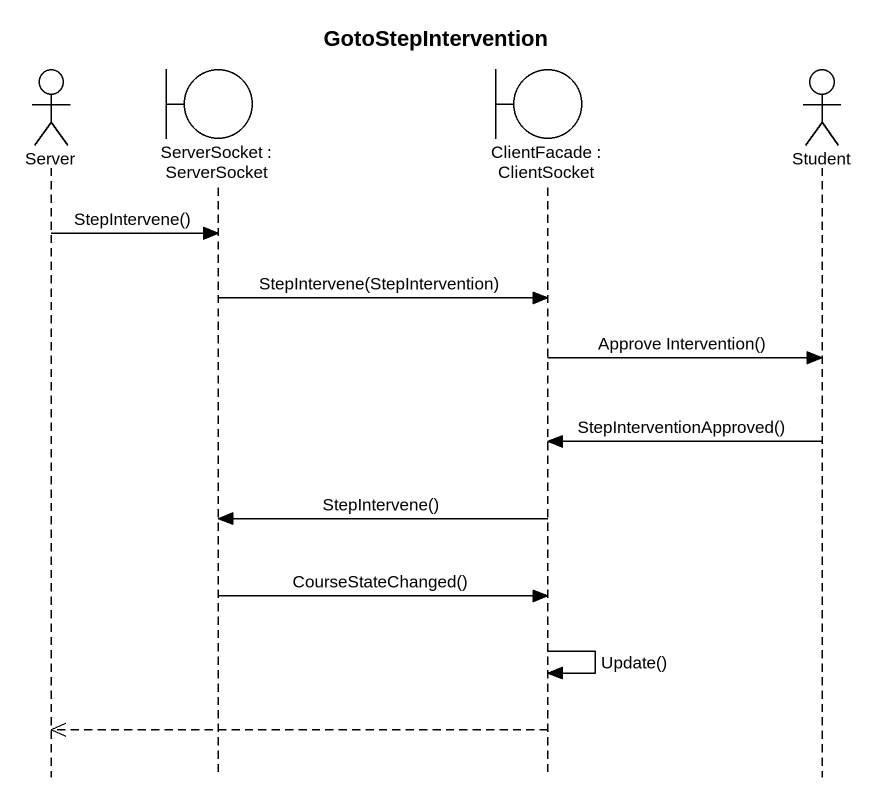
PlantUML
@startuml
title GotoStepIntervention
hide footbox
actor Server
boundary "ServerSocket : ServerSocket" as ServerSocket
boundary "ClientFacade : ClientSocket" as ClientFacade
actor Student

Server -> ServerSocket : StepIntervene()
ServerSocket -> ClientFacade : StepIntervene(StepIntervention)
ClientFacade -> Student : Approve Intervention()
Student -> ClientFacade : StepInterventionApproved()
ClientFacade -> ServerSocket : StepIntervene()
ServerSocket -> ClientFacade : CourseStateChanged()
ClientFacade -> ClientFacade : Update()
ClientFacade -->> Server
@enduml
